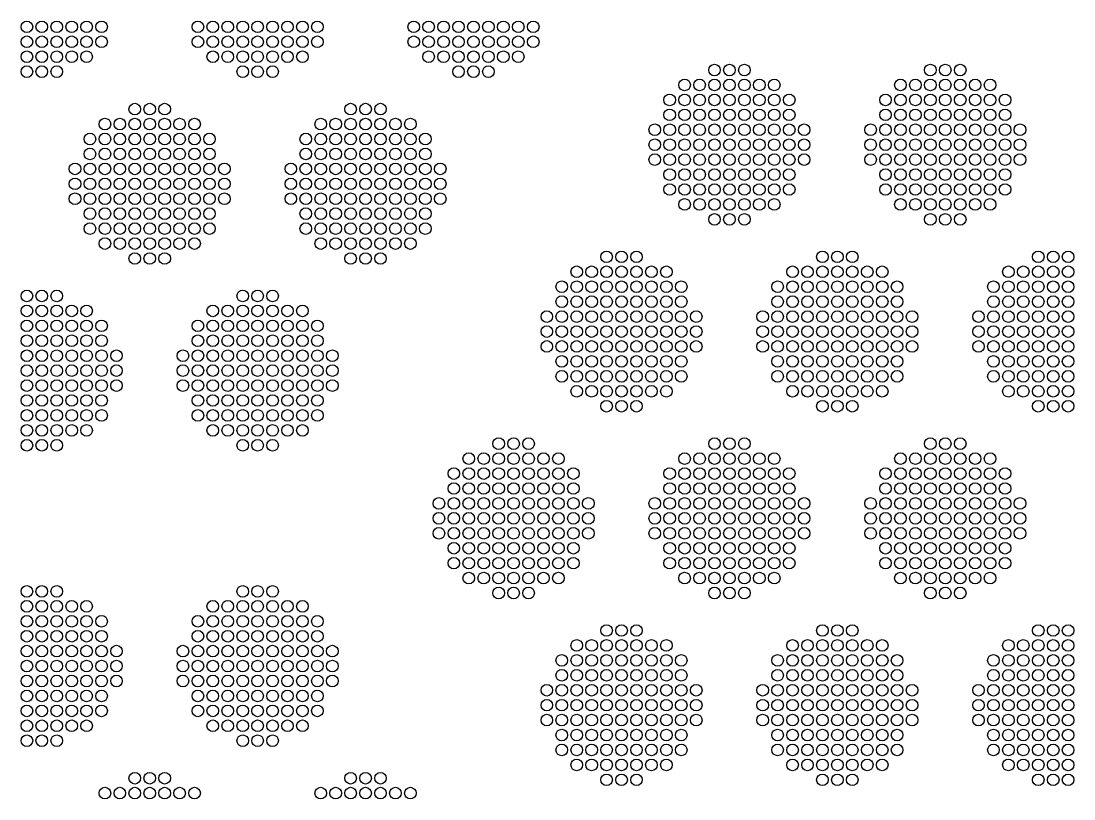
# Model space of a CAD drawing. Extents: x -49 to 54, y -38 to 38.
# Drawn here: x 2.6 to 8.94, y -28.4 to -23.71 of the extents above; entities that cross this region are included whole.
import ezdxf

# ---------------------------------------------------------------- set-up
doc = ezdxf.new("R2010")
doc.units = 0
doc.layers.add('LOWER_ELECTRODE', color=1, linetype='CONTINUOUS')

msp = doc.modelspace()

# ---------------------------------------------------------------- linework, layer by layer
at = {"layer": 'LOWER_ELECTRODE'}
for centre in [(2.6309, -23.7439), (2.7209, -23.7439), (2.8109, -23.7439), (2.9009, -23.7439), (2.9909, -23.7439), (3.0809, -23.7439), (3.6609, -23.7439), (3.7509, -23.7439), (3.8409, -23.7439), (3.9309, -23.7439), (4.0209, -23.7439), (4.1109, -23.7439), (4.2009, -23.7439), (4.2909, -23.7439), (4.3809, -23.7439), (4.9609, -23.7439), (5.0509, -23.7439), (5.1409, -23.7439), (5.2309, -23.7439), (5.3209, -23.7439), (5.4109, -23.7439), (5.5009, -23.7439), (5.5909, -23.7439), (5.6809, -23.7439), (2.6309, -23.8339), (2.7209, -23.8339), (2.8109, -23.8339), (2.9009, -23.8339), (2.9909, -23.8339), (3.0809, -23.8339), (3.6609, -23.8339), (3.7509, -23.8339), (3.8409, -23.8339), (3.9309, -23.8339), (4.0209, -23.8339), (4.1109, -23.8339), (4.2009, -23.8339), (4.2909, -23.8339), (4.3809, -23.8339), (4.9609, -23.8339), (5.0509, -23.8339), (5.1409, -23.8339), (5.2309, -23.8339), (5.3209, -23.8339), (5.4109, -23.8339), (5.5009, -23.8339), (5.5909, -23.8339), (5.6809, -23.8339), (2.6309, -23.9239), (2.7209, -23.9239), (2.8109, -23.9239), (2.9009, -23.9239), (2.9909, -23.9239), (3.7509, -23.9239), (3.8409, -23.9239), (3.9309, -23.9239), (4.0209, -23.9239), (4.1109, -23.9239), (4.2009, -23.9239), (4.2909, -23.9239), (5.0509, -23.9239), (5.1409, -23.9239), (5.2309, -23.9239), (5.3209, -23.9239), (5.4109, -23.9239), (5.5009, -23.9239), (5.5909, -23.9239), (6.7728, -24.0041), (6.8628, -24.0041), (6.9528, -24.0041), (8.0728, -24.0041), (8.1628, -24.0041), (8.2528, -24.0041), (2.6309, -24.0139), (2.7209, -24.0139), (2.8109, -24.0139), (3.9309, -24.0139), (4.0209, -24.0139), (4.1109, -24.0139), (5.2309, -24.0139), (5.3209, -24.0139), (5.4109, -24.0139), (6.5928, -24.0941), (6.6828, -24.0941), (6.7728, -24.0941), (6.8628, -24.0941), (6.9528, -24.0941), (7.0428, -24.0941), (7.1328, -24.0941), (7.8928, -24.0941), (7.9828, -24.0941), (8.0728, -24.0941), (8.1628, -24.0941), (8.2528, -24.0941), (8.3428, -24.0941), (8.4328, -24.0941), (6.5028, -24.1841), (6.5928, -24.1841), (6.6828, -24.1841), (6.7728, -24.1841), (6.8628, -24.1841), (6.9528, -24.1841), (7.0428, -24.1841), (7.1328, -24.1841), (7.2228, -24.1841), (7.8028, -24.1841), (7.8928, -24.1841), (7.9828, -24.1841), (8.0728, -24.1841), (8.1628, -24.1841), (8.2528, -24.1841), (8.3428, -24.1841), (8.4328, -24.1841), (8.5228, -24.1841), (3.2809, -24.2398), (3.3709, -24.2398), (3.4609, -24.2398), (4.5809, -24.2398), (4.6709, -24.2398), (4.7609, -24.2398), (6.5028, -24.2741), (6.5928, -24.2741), (6.6828, -24.2741), (6.7728, -24.2741), (6.8628, -24.2741), (6.9528, -24.2741), (7.0428, -24.2741), (7.1328, -24.2741), (7.2228, -24.2741), (7.8028, -24.2741), (7.8928, -24.2741), (7.9828, -24.2741), (8.0728, -24.2741), (8.1628, -24.2741), (8.2528, -24.2741), (8.3428, -24.2741), (8.4328, -24.2741), (8.5228, -24.2741), (3.1009, -24.3298), (3.1909, -24.3298), (3.2809, -24.3298), (3.3709, -24.3298), (3.4609, -24.3298), (3.5509, -24.3298), (3.6409, -24.3298), (4.4009, -24.3298), (4.4909, -24.3298), (4.5809, -24.3298), (4.6709, -24.3298), (4.7609, -24.3298), (4.8509, -24.3298), (4.9409, -24.3298), (6.4128, -24.3641), (6.5028, -24.3641), (6.5928, -24.3641), (6.6828, -24.3641), (6.7728, -24.3641), (6.8628, -24.3641), (6.9528, -24.3641), (7.0428, -24.3641), (7.1328, -24.3641), (7.2228, -24.3641), (7.3128, -24.3641), (7.7128, -24.3641), (7.8028, -24.3641), (7.8928, -24.3641), (7.9828, -24.3641), (8.0728, -24.3641), (8.1628, -24.3641), (8.2528, -24.3641), (8.3428, -24.3641), (8.4328, -24.3641), (8.5228, -24.3641), (8.6128, -24.3641), (3.0109, -24.4198), (3.1009, -24.4198), (3.1909, -24.4198), (3.2809, -24.4198), (3.3709, -24.4198), (3.4609, -24.4198), (3.5509, -24.4198), (3.6409, -24.4198), (3.7309, -24.4198), (4.3109, -24.4198), (4.4009, -24.4198), (4.4909, -24.4198), (4.5809, -24.4198), (4.6709, -24.4198), (4.7609, -24.4198), (4.8509, -24.4198), (4.9409, -24.4198), (5.0309, -24.4198), (3.0109, -24.5098), (3.1009, -24.5098), (3.1909, -24.5098), (3.2809, -24.5098), (3.3709, -24.5098), (3.4609, -24.5098), (3.5509, -24.5098), (3.6409, -24.5098), (3.7309, -24.5098), (4.3109, -24.5098), (4.4009, -24.5098), (4.4909, -24.5098), (4.5809, -24.5098), (4.6709, -24.5098), (4.7609, -24.5098), (4.8509, -24.5098), (4.9409, -24.5098), (5.0309, -24.5098), (6.4128, -24.4541), (6.5028, -24.4541), (6.5928, -24.4541), (6.6828, -24.4541), (6.7728, -24.4541), (6.8628, -24.4541), (6.9528, -24.4541), (7.0428, -24.4541), (7.1328, -24.4541), (7.2228, -24.4541), (7.3128, -24.4541), (7.7128, -24.4541), (7.8028, -24.4541), (7.8928, -24.4541), (7.9828, -24.4541), (8.0728, -24.4541), (8.1628, -24.4541), (8.2528, -24.4541), (8.3428, -24.4541), (8.4328, -24.4541), (8.5228, -24.4541), (8.6128, -24.4541), (6.4128, -24.5441), (6.5028, -24.5441), (6.5928, -24.5441), (6.6828, -24.5441), (6.7728, -24.5441), (6.8628, -24.5441), (6.9528, -24.5441), (7.0428, -24.5441), (7.1328, -24.5441), (7.2228, -24.5441), (7.3128, -24.5441), (7.7128, -24.5441), (7.8028, -24.5441), (7.8928, -24.5441), (7.9828, -24.5441), (8.0728, -24.5441), (8.1628, -24.5441), (8.2528, -24.5441), (8.3428, -24.5441), (8.4328, -24.5441), (8.5228, -24.5441), (8.6128, -24.5441), (2.9209, -24.5998), (3.0109, -24.5998), (3.1009, -24.5998), (3.1909, -24.5998), (3.2809, -24.5998), (3.3709, -24.5998), (3.4609, -24.5998), (3.5509, -24.5998), (3.6409, -24.5998), (3.7309, -24.5998), (3.8209, -24.5998), (4.2209, -24.5998), (4.3109, -24.5998), (4.4009, -24.5998), (4.4909, -24.5998), (4.5809, -24.5998), (4.6709, -24.5998), (4.7609, -24.5998), (4.8509, -24.5998), (4.9409, -24.5998), (5.0309, -24.5998), (5.1209, -24.5998), (6.5028, -24.6341), (6.5928, -24.6341), (6.6828, -24.6341), (6.7728, -24.6341), (6.8628, -24.6341), (6.9528, -24.6341), (7.0428, -24.6341), (7.1328, -24.6341), (7.2228, -24.6341), (7.8028, -24.6341), (7.8928, -24.6341), (7.9828, -24.6341), (8.0728, -24.6341), (8.1628, -24.6341), (8.2528, -24.6341), (8.3428, -24.6341), (8.4328, -24.6341), (8.5228, -24.6341), (2.9209, -24.6898), (3.0109, -24.6898), (3.1009, -24.6898), (3.1909, -24.6898), (3.2809, -24.6898), (3.3709, -24.6898), (3.4609, -24.6898), (3.5509, -24.6898), (3.6409, -24.6898), (3.7309, -24.6898), (3.8209, -24.6898), (4.2209, -24.6898), (4.3109, -24.6898), (4.4009, -24.6898), (4.4909, -24.6898), (4.5809, -24.6898), (4.6709, -24.6898), (4.7609, -24.6898), (4.8509, -24.6898), (4.9409, -24.6898), (5.0309, -24.6898), (5.1209, -24.6898), (6.5028, -24.7241), (6.5928, -24.7241), (6.6828, -24.7241), (6.7728, -24.7241), (6.8628, -24.7241), (6.9528, -24.7241), (7.0428, -24.7241), (7.1328, -24.7241), (7.2228, -24.7241), (7.8028, -24.7241), (7.8928, -24.7241), (7.9828, -24.7241), (8.0728, -24.7241), (8.1628, -24.7241), (8.2528, -24.7241), (8.3428, -24.7241), (8.4328, -24.7241), (8.5228, -24.7241), (2.9209, -24.7798), (3.0109, -24.7798), (3.1009, -24.7798), (3.1909, -24.7798), (3.2809, -24.7798), (3.3709, -24.7798), (3.4609, -24.7798), (3.5509, -24.7798), (3.6409, -24.7798), (3.7309, -24.7798), (3.8209, -24.7798), (4.2209, -24.7798), (4.3109, -24.7798), (4.4009, -24.7798), (4.4909, -24.7798), (4.5809, -24.7798), (4.6709, -24.7798), (4.7609, -24.7798), (4.8509, -24.7798), (4.9409, -24.7798), (5.0309, -24.7798), (5.1209, -24.7798), (6.5928, -24.8141), (6.6828, -24.8141), (6.7728, -24.8141), (6.8628, -24.8141), (6.9528, -24.8141), (7.0428, -24.8141), (7.1328, -24.8141), (7.8928, -24.8141), (7.9828, -24.8141), (8.0728, -24.8141), (8.1628, -24.8141), (8.2528, -24.8141), (8.3428, -24.8141), (8.4328, -24.8141), (3.0109, -24.8698), (3.1009, -24.8698), (3.1909, -24.8698), (3.2809, -24.8698), (3.3709, -24.8698), (3.4609, -24.8698), (3.5509, -24.8698), (3.6409, -24.8698), (3.7309, -24.8698), (4.3109, -24.8698), (4.4009, -24.8698), (4.4909, -24.8698), (4.5809, -24.8698), (4.6709, -24.8698), (4.7609, -24.8698), (4.8509, -24.8698), (4.9409, -24.8698), (5.0309, -24.8698), (6.7728, -24.9041), (6.8628, -24.9041), (6.9528, -24.9041), (8.0728, -24.9041), (8.1628, -24.9041), (8.2528, -24.9041), (3.0109, -24.9598), (3.1009, -24.9598), (3.1909, -24.9598), (3.2809, -24.9598), (3.3709, -24.9598), (3.4609, -24.9598), (3.5509, -24.9598), (3.6409, -24.9598), (3.7309, -24.9598), (4.3109, -24.9598), (4.4009, -24.9598), (4.4909, -24.9598), (4.5809, -24.9598), (4.6709, -24.9598), (4.7609, -24.9598), (4.8509, -24.9598), (4.9409, -24.9598), (5.0309, -24.9598), (3.1009, -25.0498), (3.1909, -25.0498), (3.2809, -25.0498), (3.3709, -25.0498), (3.4609, -25.0498), (3.5509, -25.0498), (3.6409, -25.0498), (4.4009, -25.0498), (4.4909, -25.0498), (4.5809, -25.0498), (4.6709, -25.0498), (4.7609, -25.0498), (4.8509, -25.0498), (4.9409, -25.0498), (3.2809, -25.1398), (3.3709, -25.1398), (3.4609, -25.1398), (4.5809, -25.1398), (4.6709, -25.1398), (4.7609, -25.1398), (6.1228, -25.13), (6.2128, -25.13), (6.3028, -25.13), (7.4228, -25.13), (7.5128, -25.13), (7.6028, -25.13), (8.7228, -25.13), (8.8128, -25.13), (8.9028, -25.13), (5.9428, -25.22), (6.0328, -25.22), (6.1228, -25.22), (6.2128, -25.22), (6.3028, -25.22), (6.3928, -25.22), (6.4828, -25.22), (7.2428, -25.22), (7.3328, -25.22), (7.4228, -25.22), (7.5128, -25.22), (7.6028, -25.22), (7.6928, -25.22), (7.7828, -25.22), (8.5428, -25.22), (8.6328, -25.22), (8.7228, -25.22), (8.8128, -25.22), (8.9028, -25.22), (5.8528, -25.31), (5.9428, -25.31), (6.0328, -25.31), (6.1228, -25.31), (6.2128, -25.31), (6.3028, -25.31), (6.3928, -25.31), (6.4828, -25.31), (6.5728, -25.31), (7.1528, -25.31), (7.2428, -25.31), (7.3328, -25.31), (7.4228, -25.31), (7.5128, -25.31), (7.6028, -25.31), (7.6928, -25.31), (7.7828, -25.31), (7.8728, -25.31), (8.4528, -25.31), (8.5428, -25.31), (8.6328, -25.31), (8.7228, -25.31), (8.8128, -25.31), (8.9028, -25.31), (2.6309, -25.3656), (2.7209, -25.3656), (2.8109, -25.3656), (3.9309, -25.3656), (4.0209, -25.3656), (4.1109, -25.3656), (5.8528, -25.4), (5.9428, -25.4), (6.0328, -25.4), (6.1228, -25.4), (6.2128, -25.4), (6.3028, -25.4), (6.3928, -25.4), (6.4828, -25.4), (6.5728, -25.4), (7.1528, -25.4), (7.2428, -25.4), (7.3328, -25.4), (7.4228, -25.4), (7.5128, -25.4), (7.6028, -25.4), (7.6928, -25.4), (7.7828, -25.4), (7.8728, -25.4), (8.4528, -25.4), (8.5428, -25.4), (8.6328, -25.4), (8.7228, -25.4), (8.8128, -25.4), (8.9028, -25.4), (2.6309, -25.4556), (2.7209, -25.4556), (2.8109, -25.4556), (2.9009, -25.4556), (2.9909, -25.4556), (3.7509, -25.4556), (3.8409, -25.4556), (3.9309, -25.4556), (4.0209, -25.4556), (4.1109, -25.4556), (4.2009, -25.4556), (4.2909, -25.4556), (5.7628, -25.49), (5.8528, -25.49), (5.9428, -25.49), (6.0328, -25.49), (6.1228, -25.49), (6.2128, -25.49), (6.3028, -25.49), (6.3928, -25.49), (6.4828, -25.49), (6.5728, -25.49), (6.6628, -25.49), (7.0628, -25.49), (7.1528, -25.49), (7.2428, -25.49), (7.3328, -25.49), (7.4228, -25.49), (7.5128, -25.49), (7.6028, -25.49), (7.6928, -25.49), (7.7828, -25.49), (7.8728, -25.49), (7.9628, -25.49), (8.3628, -25.49), (8.4528, -25.49), (8.5428, -25.49), (8.6328, -25.49), (8.7228, -25.49), (8.8128, -25.49), (8.9028, -25.49), (2.6309, -25.5456), (2.7209, -25.5456), (2.8109, -25.5456), (2.9009, -25.5456), (2.9909, -25.5456), (3.0809, -25.5456), (3.6609, -25.5456), (3.7509, -25.5456), (3.8409, -25.5456), (3.9309, -25.5456), (4.0209, -25.5456), (4.1109, -25.5456), (4.2009, -25.5456), (4.2909, -25.5456), (4.3809, -25.5456), (5.7628, -25.58), (5.8528, -25.58), (5.9428, -25.58), (6.0328, -25.58), (6.1228, -25.58), (6.2128, -25.58), (6.3028, -25.58), (6.3928, -25.58), (6.4828, -25.58), (6.5728, -25.58), (6.6628, -25.58), (7.0628, -25.58), (7.1528, -25.58), (7.2428, -25.58), (7.3328, -25.58), (7.4228, -25.58), (7.5128, -25.58), (7.6028, -25.58), (7.6928, -25.58), (7.7828, -25.58), (7.8728, -25.58), (7.9628, -25.58), (8.3628, -25.58), (8.4528, -25.58), (8.5428, -25.58), (8.6328, -25.58), (8.7228, -25.58), (8.8128, -25.58), (8.9028, -25.58), (2.6309, -25.6356), (2.7209, -25.6356), (2.8109, -25.6356), (2.9009, -25.6356), (2.9909, -25.6356), (3.0809, -25.6356), (3.6609, -25.6356), (3.7509, -25.6356), (3.8409, -25.6356), (3.9309, -25.6356), (4.0209, -25.6356), (4.1109, -25.6356), (4.2009, -25.6356), (4.2909, -25.6356), (4.3809, -25.6356), (5.7628, -25.67), (5.8528, -25.67), (5.9428, -25.67), (6.0328, -25.67), (6.1228, -25.67), (6.2128, -25.67), (6.3028, -25.67), (6.3928, -25.67), (6.4828, -25.67), (6.5728, -25.67), (6.6628, -25.67), (7.0628, -25.67), (7.1528, -25.67), (7.2428, -25.67), (7.3328, -25.67), (7.4228, -25.67), (7.5128, -25.67), (7.6028, -25.67), (7.6928, -25.67), (7.7828, -25.67), (7.8728, -25.67), (7.9628, -25.67), (8.3628, -25.67), (8.4528, -25.67), (8.5428, -25.67), (8.6328, -25.67), (8.7228, -25.67), (8.8128, -25.67), (8.9028, -25.67), (2.6309, -25.7256), (2.7209, -25.7256), (2.8109, -25.7256), (2.9009, -25.7256), (2.9909, -25.7256), (3.0809, -25.7256), (3.1709, -25.7256), (3.5709, -25.7256), (3.6609, -25.7256), (3.7509, -25.7256), (3.8409, -25.7256), (3.9309, -25.7256), (4.0209, -25.7256), (4.1109, -25.7256), (4.2009, -25.7256), (4.2909, -25.7256), (4.3809, -25.7256), (4.4709, -25.7256), (5.8528, -25.76), (5.9428, -25.76), (6.0328, -25.76), (6.1228, -25.76), (6.2128, -25.76), (6.3028, -25.76), (6.3928, -25.76), (6.4828, -25.76), (6.5728, -25.76), (7.1528, -25.76), (7.2428, -25.76), (7.3328, -25.76), (7.4228, -25.76), (7.5128, -25.76), (7.6028, -25.76), (7.6928, -25.76), (7.7828, -25.76), (7.8728, -25.76), (8.4528, -25.76), (8.5428, -25.76), (8.6328, -25.76), (8.7228, -25.76), (8.8128, -25.76), (8.9028, -25.76), (2.6309, -25.8156), (2.7209, -25.8156), (2.8109, -25.8156), (2.9009, -25.8156), (2.9909, -25.8156), (3.0809, -25.8156), (3.1709, -25.8156), (3.5709, -25.8156), (3.6609, -25.8156), (3.7509, -25.8156), (3.8409, -25.8156), (3.9309, -25.8156), (4.0209, -25.8156), (4.1109, -25.8156), (4.2009, -25.8156), (4.2909, -25.8156), (4.3809, -25.8156), (4.4709, -25.8156), (2.6309, -25.9056), (2.7209, -25.9056), (2.8109, -25.9056), (2.9009, -25.9056), (2.9909, -25.9056), (3.0809, -25.9056), (3.1709, -25.9056), (3.5709, -25.9056), (3.6609, -25.9056), (3.7509, -25.9056), (3.8409, -25.9056), (3.9309, -25.9056), (4.0209, -25.9056), (4.1109, -25.9056), (4.2009, -25.9056), (4.2909, -25.9056), (4.3809, -25.9056), (4.4709, -25.9056), (5.8528, -25.85), (5.9428, -25.85), (6.0328, -25.85), (6.1228, -25.85), (6.2128, -25.85), (6.3028, -25.85), (6.3928, -25.85), (6.4828, -25.85), (6.5728, -25.85), (7.1528, -25.85), (7.2428, -25.85), (7.3328, -25.85), (7.4228, -25.85), (7.5128, -25.85), (7.6028, -25.85), (7.6928, -25.85), (7.7828, -25.85), (7.8728, -25.85), (8.4528, -25.85), (8.5428, -25.85), (8.6328, -25.85), (8.7228, -25.85), (8.8128, -25.85), (8.9028, -25.85), (5.9428, -25.94), (6.0328, -25.94), (6.1228, -25.94), (6.2128, -25.94), (6.3028, -25.94), (6.3928, -25.94), (6.4828, -25.94), (7.2428, -25.94), (7.3328, -25.94), (7.4228, -25.94), (7.5128, -25.94), (7.6028, -25.94), (7.6928, -25.94), (7.7828, -25.94), (8.5428, -25.94), (8.6328, -25.94), (8.7228, -25.94), (8.8128, -25.94), (8.9028, -25.94), (2.6309, -25.9956), (2.7209, -25.9956), (2.8109, -25.9956), (2.9009, -25.9956), (2.9909, -25.9956), (3.0809, -25.9956), (3.6609, -25.9956), (3.7509, -25.9956), (3.8409, -25.9956), (3.9309, -25.9956), (4.0209, -25.9956), (4.1109, -25.9956), (4.2009, -25.9956), (4.2909, -25.9956), (4.3809, -25.9956), (6.1228, -26.03), (6.2128, -26.03), (6.3028, -26.03), (7.4228, -26.03), (7.5128, -26.03), (7.6028, -26.03), (8.7228, -26.03), (8.8128, -26.03), (8.9028, -26.03), (2.6309, -26.0856), (2.7209, -26.0856), (2.8109, -26.0856), (2.9009, -26.0856), (2.9909, -26.0856), (3.0809, -26.0856), (3.6609, -26.0856), (3.7509, -26.0856), (3.8409, -26.0856), (3.9309, -26.0856), (4.0209, -26.0856), (4.1109, -26.0856), (4.2009, -26.0856), (4.2909, -26.0856), (4.3809, -26.0856), (2.6309, -26.1756), (2.7209, -26.1756), (2.8109, -26.1756), (2.9009, -26.1756), (2.9909, -26.1756), (3.7509, -26.1756), (3.8409, -26.1756), (3.9309, -26.1756), (4.0209, -26.1756), (4.1109, -26.1756), (4.2009, -26.1756), (4.2909, -26.1756), (2.6309, -26.2656), (2.7209, -26.2656), (2.8109, -26.2656), (3.9309, -26.2656), (4.0209, -26.2656), (4.1109, -26.2656), (5.4728, -26.2558), (5.5628, -26.2558), (5.6528, -26.2558), (6.7728, -26.2558), (6.8628, -26.2558), (6.9528, -26.2558), (8.0728, -26.2558), (8.1628, -26.2558), (8.2528, -26.2558), (5.2928, -26.3458), (5.3828, -26.3458), (5.4728, -26.3458), (5.5628, -26.3458), (5.6528, -26.3458), (5.7428, -26.3458), (5.8328, -26.3458), (6.5928, -26.3458), (6.6828, -26.3458), (6.7728, -26.3458), (6.8628, -26.3458), (6.9528, -26.3458), (7.0428, -26.3458), (7.1328, -26.3458), (7.8928, -26.3458), (7.9828, -26.3458), (8.0728, -26.3458), (8.1628, -26.3458), (8.2528, -26.3458), (8.3428, -26.3458), (8.4328, -26.3458), (5.2028, -26.4358), (5.2928, -26.4358), (5.3828, -26.4358), (5.4728, -26.4358), (5.5628, -26.4358), (5.6528, -26.4358), (5.7428, -26.4358), (5.8328, -26.4358), (5.9228, -26.4358), (6.5028, -26.4358), (6.5928, -26.4358), (6.6828, -26.4358), (6.7728, -26.4358), (6.8628, -26.4358), (6.9528, -26.4358), (7.0428, -26.4358), (7.1328, -26.4358), (7.2228, -26.4358), (7.8028, -26.4358), (7.8928, -26.4358), (7.9828, -26.4358), (8.0728, -26.4358), (8.1628, -26.4358), (8.2528, -26.4358), (8.3428, -26.4358), (8.4328, -26.4358), (8.5228, -26.4358), (5.2028, -26.5258), (5.2928, -26.5258), (5.3828, -26.5258), (5.4728, -26.5258), (5.5628, -26.5258), (5.6528, -26.5258), (5.7428, -26.5258), (5.8328, -26.5258), (5.9228, -26.5258), (6.5028, -26.5258), (6.5928, -26.5258), (6.6828, -26.5258), (6.7728, -26.5258), (6.8628, -26.5258), (6.9528, -26.5258), (7.0428, -26.5258), (7.1328, -26.5258), (7.2228, -26.5258), (7.8028, -26.5258), (7.8928, -26.5258), (7.9828, -26.5258), (8.0728, -26.5258), (8.1628, -26.5258), (8.2528, -26.5258), (8.3428, -26.5258), (8.4328, -26.5258), (8.5228, -26.5258), (5.1128, -26.6158), (5.2028, -26.6158), (5.2928, -26.6158), (5.3828, -26.6158), (5.4728, -26.6158), (5.5628, -26.6158), (5.6528, -26.6158), (5.7428, -26.6158), (5.8328, -26.6158), (5.9228, -26.6158), (6.0128, -26.6158), (6.4128, -26.6158), (6.5028, -26.6158), (6.5928, -26.6158), (6.6828, -26.6158), (6.7728, -26.6158), (6.8628, -26.6158), (6.9528, -26.6158), (7.0428, -26.6158), (7.1328, -26.6158), (7.2228, -26.6158), (7.3128, -26.6158), (7.7128, -26.6158), (7.8028, -26.6158), (7.8928, -26.6158), (7.9828, -26.6158), (8.0728, -26.6158), (8.1628, -26.6158), (8.2528, -26.6158), (8.3428, -26.6158), (8.4328, -26.6158), (8.5228, -26.6158), (8.6128, -26.6158), (5.1128, -26.7058), (5.2028, -26.7058), (5.2928, -26.7058), (5.3828, -26.7058), (5.4728, -26.7058), (5.5628, -26.7058), (5.6528, -26.7058), (5.7428, -26.7058), (5.8328, -26.7058), (5.9228, -26.7058), (6.0128, -26.7058), (6.4128, -26.7058), (6.5028, -26.7058), (6.5928, -26.7058), (6.6828, -26.7058), (6.7728, -26.7058), (6.8628, -26.7058), (6.9528, -26.7058), (7.0428, -26.7058), (7.1328, -26.7058), (7.2228, -26.7058), (7.3128, -26.7058), (7.7128, -26.7058), (7.8028, -26.7058), (7.8928, -26.7058), (7.9828, -26.7058), (8.0728, -26.7058), (8.1628, -26.7058), (8.2528, -26.7058), (8.3428, -26.7058), (8.4328, -26.7058), (8.5228, -26.7058), (8.6128, -26.7058), (5.1128, -26.7958), (5.2028, -26.7958), (5.2928, -26.7958), (5.3828, -26.7958), (5.4728, -26.7958), (5.5628, -26.7958), (5.6528, -26.7958), (5.7428, -26.7958), (5.8328, -26.7958), (5.9228, -26.7958), (6.0128, -26.7958), (6.4128, -26.7958), (6.5028, -26.7958), (6.5928, -26.7958), (6.6828, -26.7958), (6.7728, -26.7958), (6.8628, -26.7958), (6.9528, -26.7958), (7.0428, -26.7958), (7.1328, -26.7958), (7.2228, -26.7958), (7.3128, -26.7958), (7.7128, -26.7958), (7.8028, -26.7958), (7.8928, -26.7958), (7.9828, -26.7958), (8.0728, -26.7958), (8.1628, -26.7958), (8.2528, -26.7958), (8.3428, -26.7958), (8.4328, -26.7958), (8.5228, -26.7958), (8.6128, -26.7958), (5.2028, -26.8858), (5.2928, -26.8858), (5.3828, -26.8858), (5.4728, -26.8858), (5.5628, -26.8858), (5.6528, -26.8858), (5.7428, -26.8858), (5.8328, -26.8858), (5.9228, -26.8858), (6.5028, -26.8858), (6.5928, -26.8858), (6.6828, -26.8858), (6.7728, -26.8858), (6.8628, -26.8858), (6.9528, -26.8858), (7.0428, -26.8858), (7.1328, -26.8858), (7.2228, -26.8858), (7.8028, -26.8858), (7.8928, -26.8858), (7.9828, -26.8858), (8.0728, -26.8858), (8.1628, -26.8858), (8.2528, -26.8858), (8.3428, -26.8858), (8.4328, -26.8858), (8.5228, -26.8858), (5.2028, -26.9758), (5.2928, -26.9758), (5.3828, -26.9758), (5.4728, -26.9758), (5.5628, -26.9758), (5.6528, -26.9758), (5.7428, -26.9758), (5.8328, -26.9758), (5.9228, -26.9758), (6.5028, -26.9758), (6.5928, -26.9758), (6.6828, -26.9758), (6.7728, -26.9758), (6.8628, -26.9758), (6.9528, -26.9758), (7.0428, -26.9758), (7.1328, -26.9758), (7.2228, -26.9758), (7.8028, -26.9758), (7.8928, -26.9758), (7.9828, -26.9758), (8.0728, -26.9758), (8.1628, -26.9758), (8.2528, -26.9758), (8.3428, -26.9758), (8.4328, -26.9758), (8.5228, -26.9758), (5.2928, -27.0658), (5.3828, -27.0658), (5.4728, -27.0658), (5.5628, -27.0658), (5.6528, -27.0658), (5.7428, -27.0658), (5.8328, -27.0658), (6.5928, -27.0658), (6.6828, -27.0658), (6.7728, -27.0658), (6.8628, -27.0658), (6.9528, -27.0658), (7.0428, -27.0658), (7.1328, -27.0658), (7.8928, -27.0658), (7.9828, -27.0658), (8.0728, -27.0658), (8.1628, -27.0658), (8.2528, -27.0658), (8.3428, -27.0658), (8.4328, -27.0658), (2.6309, -27.146), (2.7209, -27.146), (2.8109, -27.146), (3.9309, -27.146), (4.0209, -27.146), (4.1109, -27.146), (5.4728, -27.1558), (5.5628, -27.1558), (5.6528, -27.1558), (6.7728, -27.1558), (6.8628, -27.1558), (6.9528, -27.1558), (8.0728, -27.1558), (8.1628, -27.1558), (8.2528, -27.1558), (2.6309, -27.236), (2.7209, -27.236), (2.8109, -27.236), (2.9009, -27.236), (2.9909, -27.236), (3.7509, -27.236), (3.8409, -27.236), (3.9309, -27.236), (4.0209, -27.236), (4.1109, -27.236), (4.2009, -27.236), (4.2909, -27.236), (2.6309, -27.326), (2.7209, -27.326), (2.8109, -27.326), (2.9009, -27.326), (2.9909, -27.326), (3.0809, -27.326), (3.6609, -27.326), (3.7509, -27.326), (3.8409, -27.326), (3.9309, -27.326), (4.0209, -27.326), (4.1109, -27.326), (4.2009, -27.326), (4.2909, -27.326), (4.3809, -27.326), (2.6309, -27.416), (2.7209, -27.416), (2.8109, -27.416), (2.9009, -27.416), (2.9909, -27.416), (3.0809, -27.416), (3.6609, -27.416), (3.7509, -27.416), (3.8409, -27.416), (3.9309, -27.416), (4.0209, -27.416), (4.1109, -27.416), (4.2009, -27.416), (4.2909, -27.416), (4.3809, -27.416), (6.1228, -27.3816), (6.2128, -27.3816), (6.3028, -27.3816), (7.4228, -27.3816), (7.5128, -27.3816), (7.6028, -27.3816), (8.7228, -27.3816), (8.8128, -27.3816), (8.9028, -27.3816), (5.9428, -27.4716), (6.0328, -27.4716), (6.1228, -27.4716), (6.2128, -27.4716), (6.3028, -27.4716), (6.3928, -27.4716), (6.4828, -27.4716), (7.2428, -27.4716), (7.3328, -27.4716), (7.4228, -27.4716), (7.5128, -27.4716), (7.6028, -27.4716), (7.6928, -27.4716), (7.7828, -27.4716), (8.5428, -27.4716), (8.6328, -27.4716), (8.7228, -27.4716), (8.8128, -27.4716), (8.9028, -27.4716), (2.6309, -27.506), (2.7209, -27.506), (2.8109, -27.506), (2.9009, -27.506), (2.9909, -27.506), (3.0809, -27.506), (3.1709, -27.506), (3.5709, -27.506), (3.6609, -27.506), (3.7509, -27.506), (3.8409, -27.506), (3.9309, -27.506), (4.0209, -27.506), (4.1109, -27.506), (4.2009, -27.506), (4.2909, -27.506), (4.3809, -27.506), (4.4709, -27.506), (2.6309, -27.596), (2.7209, -27.596), (2.8109, -27.596), (2.9009, -27.596), (2.9909, -27.596), (3.0809, -27.596), (3.1709, -27.596), (3.5709, -27.596), (3.6609, -27.596), (3.7509, -27.596), (3.8409, -27.596), (3.9309, -27.596), (4.0209, -27.596), (4.1109, -27.596), (4.2009, -27.596), (4.2909, -27.596), (4.3809, -27.596), (4.4709, -27.596), (5.8528, -27.5616), (5.9428, -27.5616), (6.0328, -27.5616), (6.1228, -27.5616), (6.2128, -27.5616), (6.3028, -27.5616), (6.3928, -27.5616), (6.4828, -27.5616), (6.5728, -27.5616), (7.1528, -27.5616), (7.2428, -27.5616), (7.3328, -27.5616), (7.4228, -27.5616), (7.5128, -27.5616), (7.6028, -27.5616), (7.6928, -27.5616), (7.7828, -27.5616), (7.8728, -27.5616), (8.4528, -27.5616), (8.5428, -27.5616), (8.6328, -27.5616), (8.7228, -27.5616), (8.8128, -27.5616), (8.9028, -27.5616), (5.8528, -27.6516), (5.9428, -27.6516), (6.0328, -27.6516), (6.1228, -27.6516), (6.2128, -27.6516), (6.3028, -27.6516), (6.3928, -27.6516), (6.4828, -27.6516), (6.5728, -27.6516), (7.1528, -27.6516), (7.2428, -27.6516), (7.3328, -27.6516), (7.4228, -27.6516), (7.5128, -27.6516), (7.6028, -27.6516), (7.6928, -27.6516), (7.7828, -27.6516), (7.8728, -27.6516), (8.4528, -27.6516), (8.5428, -27.6516), (8.6328, -27.6516), (8.7228, -27.6516), (8.8128, -27.6516), (8.9028, -27.6516), (2.6309, -27.686), (2.7209, -27.686), (2.8109, -27.686), (2.9009, -27.686), (2.9909, -27.686), (3.0809, -27.686), (3.1709, -27.686), (3.5709, -27.686), (3.6609, -27.686), (3.7509, -27.686), (3.8409, -27.686), (3.9309, -27.686), (4.0209, -27.686), (4.1109, -27.686), (4.2009, -27.686), (4.2909, -27.686), (4.3809, -27.686), (4.4709, -27.686), (5.7628, -27.7416), (5.8528, -27.7416), (5.9428, -27.7416), (6.0328, -27.7416), (6.1228, -27.7416), (6.2128, -27.7416), (6.3028, -27.7416), (6.3928, -27.7416), (6.4828, -27.7416), (6.5728, -27.7416), (6.6628, -27.7416), (7.0628, -27.7416), (7.1528, -27.7416), (7.2428, -27.7416), (7.3328, -27.7416), (7.4228, -27.7416), (7.5128, -27.7416), (7.6028, -27.7416), (7.6928, -27.7416), (7.7828, -27.7416), (7.8728, -27.7416), (7.9628, -27.7416), (8.3628, -27.7416), (8.4528, -27.7416), (8.5428, -27.7416), (8.6328, -27.7416), (8.7228, -27.7416), (8.8128, -27.7416), (8.9028, -27.7416), (2.6309, -27.776), (2.7209, -27.776), (2.8109, -27.776), (2.9009, -27.776), (2.9909, -27.776), (3.0809, -27.776), (3.6609, -27.776), (3.7509, -27.776), (3.8409, -27.776), (3.9309, -27.776), (4.0209, -27.776), (4.1109, -27.776), (4.2009, -27.776), (4.2909, -27.776), (4.3809, -27.776), (2.6309, -27.866), (2.7209, -27.866), (2.8109, -27.866), (2.9009, -27.866), (2.9909, -27.866), (3.0809, -27.866), (3.6609, -27.866), (3.7509, -27.866), (3.8409, -27.866), (3.9309, -27.866), (4.0209, -27.866), (4.1109, -27.866), (4.2009, -27.866), (4.2909, -27.866), (4.3809, -27.866), (5.7628, -27.8316), (5.8528, -27.8316), (5.9428, -27.8316), (6.0328, -27.8316), (6.1228, -27.8316), (6.2128, -27.8316), (6.3028, -27.8316), (6.3928, -27.8316), (6.4828, -27.8316), (6.5728, -27.8316), (6.6628, -27.8316), (7.0628, -27.8316), (7.1528, -27.8316), (7.2428, -27.8316), (7.3328, -27.8316), (7.4228, -27.8316), (7.5128, -27.8316), (7.6028, -27.8316), (7.6928, -27.8316), (7.7828, -27.8316), (7.8728, -27.8316), (7.9628, -27.8316), (8.3628, -27.8316), (8.4528, -27.8316), (8.5428, -27.8316), (8.6328, -27.8316), (8.7228, -27.8316), (8.8128, -27.8316), (8.9028, -27.8316), (5.7628, -27.9216), (5.8528, -27.9216), (5.9428, -27.9216), (6.0328, -27.9216), (6.1228, -27.9216), (6.2128, -27.9216), (6.3028, -27.9216), (6.3928, -27.9216), (6.4828, -27.9216), (6.5728, -27.9216), (6.6628, -27.9216), (7.0628, -27.9216), (7.1528, -27.9216), (7.2428, -27.9216), (7.3328, -27.9216), (7.4228, -27.9216), (7.5128, -27.9216), (7.6028, -27.9216), (7.6928, -27.9216), (7.7828, -27.9216), (7.8728, -27.9216), (7.9628, -27.9216), (8.3628, -27.9216), (8.4528, -27.9216), (8.5428, -27.9216), (8.6328, -27.9216), (8.7228, -27.9216), (8.8128, -27.9216), (8.9028, -27.9216), (2.6309, -27.956), (2.7209, -27.956), (2.8109, -27.956), (2.9009, -27.956), (2.9909, -27.956), (3.7509, -27.956), (3.8409, -27.956), (3.9309, -27.956), (4.0209, -27.956), (4.1109, -27.956), (4.2009, -27.956), (4.2909, -27.956), (2.6309, -28.046), (2.7209, -28.046), (2.8109, -28.046), (3.9309, -28.046), (4.0209, -28.046), (4.1109, -28.046), (5.8528, -28.0116), (5.9428, -28.0116), (6.0328, -28.0116), (6.1228, -28.0116), (6.2128, -28.0116), (6.3028, -28.0116), (6.3928, -28.0116), (6.4828, -28.0116), (6.5728, -28.0116), (7.1528, -28.0116), (7.2428, -28.0116), (7.3328, -28.0116), (7.4228, -28.0116), (7.5128, -28.0116), (7.6028, -28.0116), (7.6928, -28.0116), (7.7828, -28.0116), (7.8728, -28.0116), (8.4528, -28.0116), (8.5428, -28.0116), (8.6328, -28.0116), (8.7228, -28.0116), (8.8128, -28.0116), (8.9028, -28.0116), (5.8528, -28.1016), (5.9428, -28.1016), (6.0328, -28.1016), (6.1228, -28.1016), (6.2128, -28.1016), (6.3028, -28.1016), (6.3928, -28.1016), (6.4828, -28.1016), (6.5728, -28.1016), (7.1528, -28.1016), (7.2428, -28.1016), (7.3328, -28.1016), (7.4228, -28.1016), (7.5128, -28.1016), (7.6028, -28.1016), (7.6928, -28.1016), (7.7828, -28.1016), (7.8728, -28.1016), (8.4528, -28.1016), (8.5428, -28.1016), (8.6328, -28.1016), (8.7228, -28.1016), (8.8128, -28.1016), (8.9028, -28.1016), (5.9428, -28.1916), (6.0328, -28.1916), (6.1228, -28.1916), (6.2128, -28.1916), (6.3028, -28.1916), (6.3928, -28.1916), (6.4828, -28.1916), (7.2428, -28.1916), (7.3328, -28.1916), (7.4228, -28.1916), (7.5128, -28.1916), (7.6028, -28.1916), (7.6928, -28.1916), (7.7828, -28.1916), (8.5428, -28.1916), (8.6328, -28.1916), (8.7228, -28.1916), (8.8128, -28.1916), (8.9028, -28.1916), (3.2809, -28.2718), (3.3709, -28.2718), (3.4609, -28.2718), (4.5809, -28.2718), (4.6709, -28.2718), (4.7609, -28.2718), (6.1228, -28.2816), (6.2128, -28.2816), (6.3028, -28.2816), (7.4228, -28.2816), (7.5128, -28.2816), (7.6028, -28.2816), (8.7228, -28.2816), (8.8128, -28.2816), (8.9028, -28.2816), (3.1009, -28.3618), (3.1909, -28.3618), (3.2809, -28.3618), (3.3709, -28.3618), (3.4609, -28.3618), (3.5509, -28.3618), (3.6409, -28.3618), (4.4009, -28.3618), (4.4909, -28.3618), (4.5809, -28.3618), (4.6709, -28.3618), (4.7609, -28.3618), (4.8509, -28.3618), (4.9409, -28.3618)]:
    msp.add_circle(centre, 0.035, dxfattribs=at)

doc.saveas('drawing.dxf')
